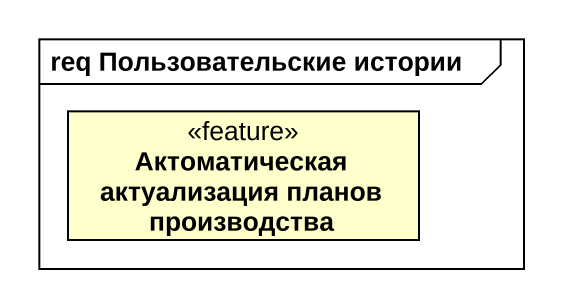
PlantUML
@startuml
mainframe req Пользовательские истории
hide circle
hide empty members
class "Актоматическая актуализация планов производства" as Актоматическая_актуализация <<feature>>
@enduml
